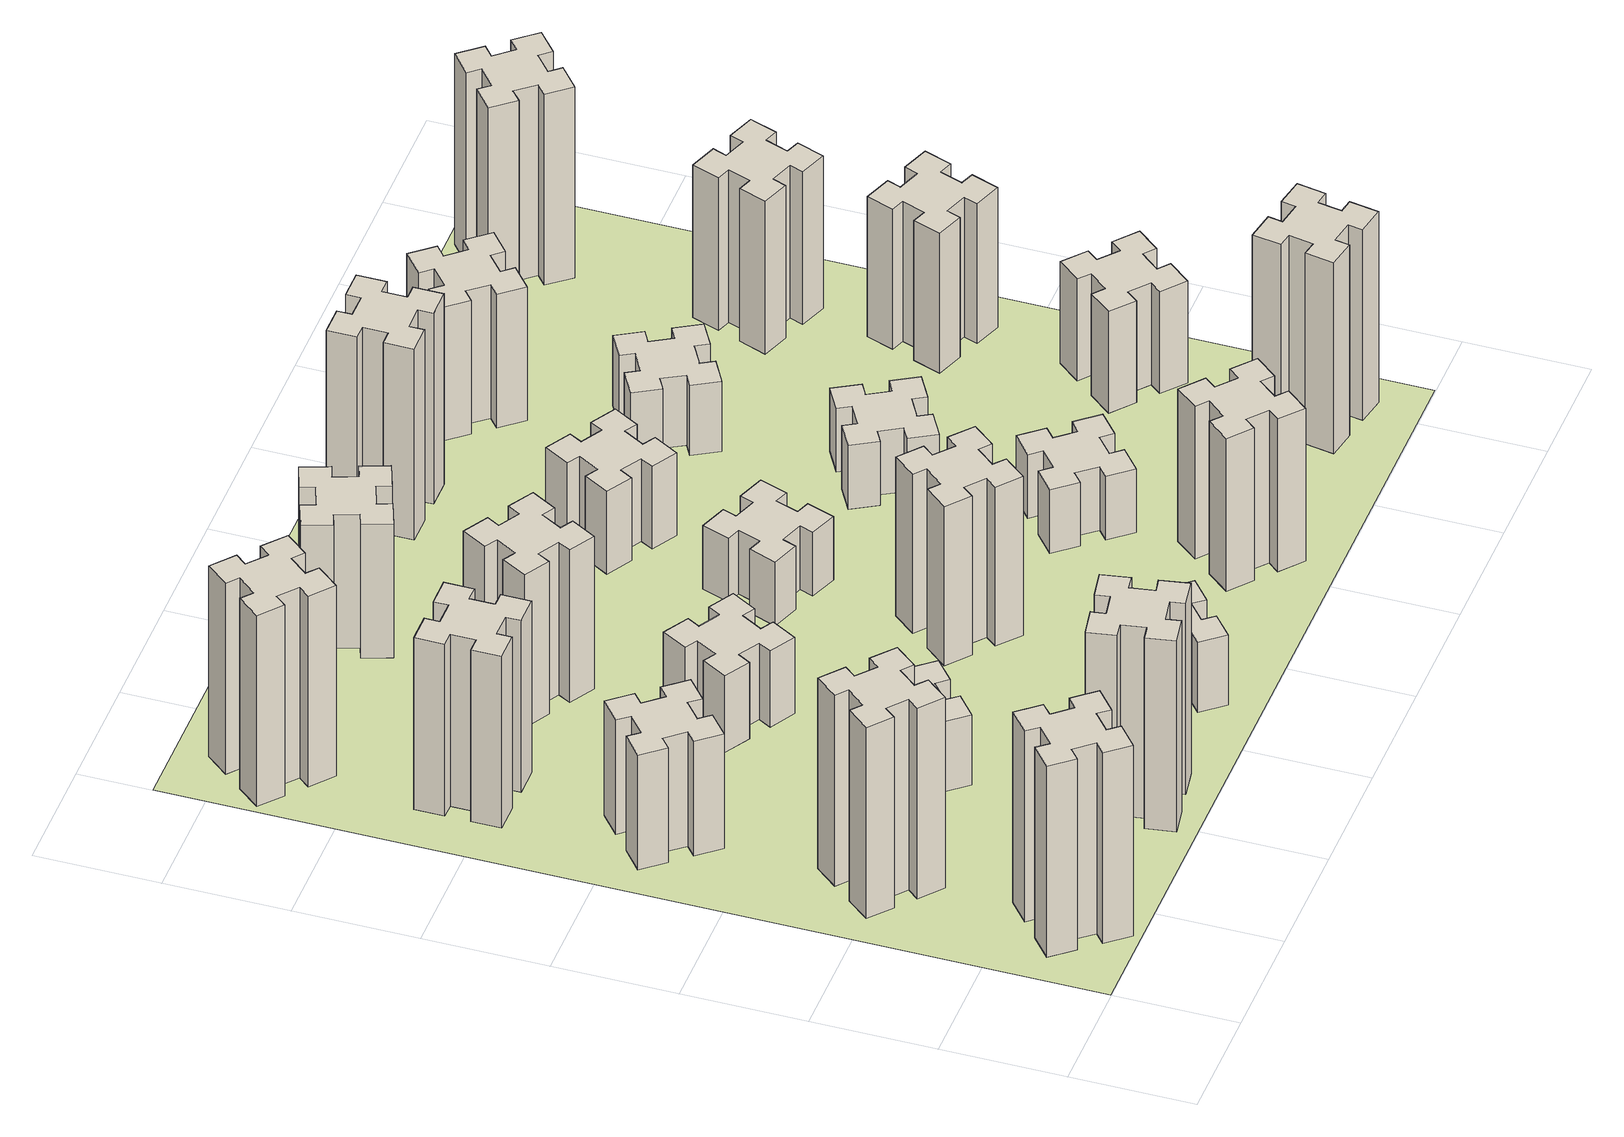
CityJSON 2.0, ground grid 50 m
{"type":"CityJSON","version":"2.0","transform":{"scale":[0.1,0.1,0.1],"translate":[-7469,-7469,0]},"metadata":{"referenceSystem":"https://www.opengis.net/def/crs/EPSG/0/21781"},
"CityObjects":{
"building1":{"type":"Building","attributes":{"class":"1000","function":"1000","usage":"1000","yearOfConstruction":2016,"roofType":"1000","measuredHeight":90,"storeysAboveGround":30,"storeysBelowGround":0},"geometry":[{"type":"Solid","lod":"1","boundaries":[[[[0,1,2,3,4,5,6,7,8,9,10,11,12,13,14,15,16,17,18,19]],[[17,16,20,21]],[[16,15,22,20]],[[15,14,23,22]],[[14,13,24,23]],[[13,12,25,24]],[[12,11,26,25]],[[11,10,27,26]],[[10,9,28,27]],[[9,8,29,28]],[[8,7,30,29]],[[7,6,31,30]],[[6,5,32,31]],[[5,4,33,32]],[[4,3,34,33]],[[3,2,35,34]],[[2,1,36,35]],[[1,0,37,36]],[[0,19,38,37]],[[19,18,39,38]],[[18,17,21,39]],[[24,25,26,27,28,29,30,31,32,33,34,35,36,37,38,39,21,20,22,23]]]]}]},
"building2":{"type":"Building","attributes":{"class":"1000","function":"1000","usage":"1000","yearOfConstruction":2016,"roofType":"1000","measuredHeight":90,"storeysAboveGround":30,"storeysBelowGround":0},"geometry":[{"type":"Solid","lod":"1","boundaries":[[[[40,41,42,43,44,45,46,47,48,49,50,51,52,53,54,55,56,57,58,59]],[[57,56,60,61]],[[56,55,62,60]],[[55,54,63,62]],[[54,53,64,63]],[[53,52,65,64]],[[52,51,66,65]],[[51,50,67,66]],[[50,49,68,67]],[[49,48,69,68]],[[48,47,70,69]],[[47,46,71,70]],[[46,45,72,71]],[[45,44,73,72]],[[44,43,74,73]],[[43,42,75,74]],[[42,41,76,75]],[[41,40,77,76]],[[40,59,78,77]],[[59,58,79,78]],[[58,57,61,79]],[[64,65,66,67,68,69,70,71,72,73,74,75,76,77,78,79,61,60,62,63]]]]}]},
"building3":{"type":"Building","attributes":{"class":"1000","function":"1000","usage":"1000","yearOfConstruction":2016,"roofType":"1000","measuredHeight":54,"storeysAboveGround":30,"storeysBelowGround":0},"geometry":[{"type":"Solid","lod":"1","boundaries":[[[[80,81,82,83,84,85,86,87,88,89,90,91,92,93,94,95,96,97,98,99]],[[97,96,100,101]],[[96,95,102,100]],[[95,94,103,102]],[[94,93,104,103]],[[93,92,105,104]],[[92,91,106,105]],[[91,90,107,106]],[[90,89,108,107]],[[89,88,109,108]],[[88,87,110,109]],[[87,86,111,110]],[[86,85,112,111]],[[85,84,113,112]],[[84,83,114,113]],[[83,82,115,114]],[[82,81,116,115]],[[81,80,117,116]],[[80,99,118,117]],[[99,98,119,118]],[[98,97,101,119]],[[104,105,106,107,108,109,110,111,112,113,114,115,116,117,118,119,101,100,102,103]]]]}]},
"building4":{"type":"Building","attributes":{"class":"1000","function":"1000","usage":"1000","yearOfConstruction":2016,"roofType":"1000","measuredHeight":81,"storeysAboveGround":30,"storeysBelowGround":0},"geometry":[{"type":"Solid","lod":"1","boundaries":[[[[120,121,122,123,124,125,126,127,128,129,130,131,132,133,134,135,136,137,138,139]],[[137,136,140,141]],[[136,135,142,140]],[[135,134,143,142]],[[134,133,144,143]],[[133,132,145,144]],[[132,131,146,145]],[[131,130,147,146]],[[130,129,148,147]],[[129,128,149,148]],[[128,127,150,149]],[[127,126,151,150]],[[126,125,152,151]],[[125,124,153,152]],[[124,123,154,153]],[[123,122,155,154]],[[122,121,156,155]],[[121,120,157,156]],[[120,139,158,157]],[[139,138,159,158]],[[138,137,141,159]],[[144,145,146,147,148,149,150,151,152,153,154,155,156,157,158,159,141,140,142,143]]]]}]},
"building5":{"type":"Building","attributes":{"class":"1000","function":"1000","usage":"1000","yearOfConstruction":2016,"roofType":"1000","measuredHeight":90,"storeysAboveGround":30,"storeysBelowGround":0},"geometry":[{"type":"Solid","lod":"1","boundaries":[[[[160,161,162,163,164,165,166,167,168,169,170,171,172,173,174,175,176,177,178,179]],[[177,176,180,181]],[[176,175,182,180]],[[175,174,183,182]],[[174,173,184,183]],[[173,172,185,184]],[[172,171,186,185]],[[171,170,187,186]],[[170,169,188,187]],[[169,168,189,188]],[[168,167,190,189]],[[167,166,191,190]],[[166,165,192,191]],[[165,164,193,192]],[[164,163,194,193]],[[163,162,195,194]],[[162,161,196,195]],[[161,160,197,196]],[[160,179,198,197]],[[179,178,199,198]],[[178,177,181,199]],[[184,185,186,187,188,189,190,191,192,193,194,195,196,197,198,199,181,180,182,183]]]]}]},
"building6":{"type":"Building","attributes":{"class":"1000","function":"1000","usage":"1000","yearOfConstruction":2016,"roofType":"1000","measuredHeight":90,"storeysAboveGround":30,"storeysBelowGround":0},"geometry":[{"type":"Solid","lod":"1","boundaries":[[[[200,201,202,203,204,205,206,207,208,209,210,211,212,213,214,215,216,217,218,219]],[[217,216,220,221]],[[216,215,222,220]],[[215,214,223,222]],[[214,213,224,223]],[[213,212,225,224]],[[212,211,226,225]],[[211,210,227,226]],[[210,209,228,227]],[[209,208,229,228]],[[208,207,230,229]],[[207,206,231,230]],[[206,205,232,231]],[[205,204,233,232]],[[204,203,234,233]],[[203,202,235,234]],[[202,201,236,235]],[[201,200,237,236]],[[200,219,238,237]],[[219,218,239,238]],[[218,217,221,239]],[[224,225,226,227,228,229,230,231,232,233,234,235,236,237,238,239,221,220,222,223]]]]}]},
"building7":{"type":"Building","attributes":{"class":"1000","function":"1000","usage":"1000","yearOfConstruction":2016,"roofType":"1000","measuredHeight":33,"storeysAboveGround":30,"storeysBelowGround":0},"geometry":[{"type":"Solid","lod":"1","boundaries":[[[[240,241,242,243,244,245,246,247,248,249,250,251,252,253,254,255,256,257,258,259]],[[257,256,260,261]],[[256,255,262,260]],[[255,254,263,262]],[[254,253,264,263]],[[253,252,265,264]],[[252,251,266,265]],[[251,250,267,266]],[[250,249,268,267]],[[249,248,269,268]],[[248,247,270,269]],[[247,246,271,270]],[[246,245,272,271]],[[245,244,273,272]],[[244,243,274,273]],[[243,242,275,274]],[[242,241,276,275]],[[241,240,277,276]],[[240,259,278,277]],[[259,258,279,278]],[[258,257,261,279]],[[264,265,266,267,268,269,270,271,272,273,274,275,276,277,278,279,261,260,262,263]]]]}]},
"building8":{"type":"Building","attributes":{"class":"1000","function":"1000","usage":"1000","yearOfConstruction":2016,"roofType":"1000","measuredHeight":36,"storeysAboveGround":30,"storeysBelowGround":0},"geometry":[{"type":"Solid","lod":"1","boundaries":[[[[280,281,282,283,284,285,286,287,288,289,290,291,292,293,294,295,296,297,298,299]],[[297,296,300,301]],[[296,295,302,300]],[[295,294,303,302]],[[294,293,304,303]],[[293,292,305,304]],[[292,291,306,305]],[[291,290,307,306]],[[290,289,308,307]],[[289,288,309,308]],[[288,287,310,309]],[[287,286,311,310]],[[286,285,312,311]],[[285,284,313,312]],[[284,283,314,313]],[[283,282,315,314]],[[282,281,316,315]],[[281,280,317,316]],[[280,299,318,317]],[[299,298,319,318]],[[298,297,301,319]],[[304,305,306,307,308,309,310,311,312,313,314,315,316,317,318,319,301,300,302,303]]]]}]},
"building9":{"type":"Building","attributes":{"class":"1000","function":"1000","usage":"1000","yearOfConstruction":2016,"roofType":"1000","measuredHeight":72,"storeysAboveGround":30,"storeysBelowGround":0},"geometry":[{"type":"Solid","lod":"1","boundaries":[[[[320,321,322,323,324,325,326,327,328,329,330,331,332,333,334,335,336,337,338,339]],[[337,336,340,341]],[[336,335,342,340]],[[335,334,343,342]],[[334,333,344,343]],[[333,332,345,344]],[[332,331,346,345]],[[331,330,347,346]],[[330,329,348,347]],[[329,328,349,348]],[[328,327,350,349]],[[327,326,351,350]],[[326,325,352,351]],[[325,324,353,352]],[[324,323,354,353]],[[323,322,355,354]],[[322,321,356,355]],[[321,320,357,356]],[[320,339,358,357]],[[339,338,359,358]],[[338,337,341,359]],[[344,345,346,347,348,349,350,351,352,353,354,355,356,357,358,359,341,340,342,343]]]]}]},
"building10":{"type":"Building","attributes":{"class":"1000","function":"1000","usage":"1000","yearOfConstruction":2016,"roofType":"1000","measuredHeight":33,"storeysAboveGround":30,"storeysBelowGround":0},"geometry":[{"type":"Solid","lod":"1","boundaries":[[[[360,361,362,363,364,365,366,367,368,369,370,371,372,373,374,375,376,377,378,379]],[[377,376,380,381]],[[376,375,382,380]],[[375,374,383,382]],[[374,373,384,383]],[[373,372,385,384]],[[372,371,386,385]],[[371,370,387,386]],[[370,369,388,387]],[[369,368,389,388]],[[368,367,390,389]],[[367,366,391,390]],[[366,365,392,391]],[[365,364,393,392]],[[364,363,394,393]],[[363,362,395,394]],[[362,361,396,395]],[[361,360,397,396]],[[360,379,398,397]],[[379,378,399,398]],[[378,377,381,399]],[[384,385,386,387,388,389,390,391,392,393,394,395,396,397,398,399,381,380,382,383]]]]}]},
"building11":{"type":"Building","attributes":{"class":"1000","function":"1000","usage":"1000","yearOfConstruction":2016,"roofType":"1000","measuredHeight":63,"storeysAboveGround":30,"storeysBelowGround":0},"geometry":[{"type":"Solid","lod":"1","boundaries":[[[[400,401,402,403,404,405,406,407,408,409,410,411,412,413,414,415,416,417,418,419]],[[417,416,420,421]],[[416,415,422,420]],[[415,414,423,422]],[[414,413,424,423]],[[413,412,425,424]],[[412,411,426,425]],[[411,410,427,426]],[[410,409,428,427]],[[409,408,429,428]],[[408,407,430,429]],[[407,406,431,430]],[[406,405,432,431]],[[405,404,433,432]],[[404,403,434,433]],[[403,402,435,434]],[[402,401,436,435]],[[401,400,437,436]],[[400,419,438,437]],[[419,418,439,438]],[[418,417,421,439]],[[424,425,426,427,428,429,430,431,432,433,434,435,436,437,438,439,421,420,422,423]]]]}]},
"building12":{"type":"Building","attributes":{"class":"1000","function":"1000","usage":"1000","yearOfConstruction":2016,"roofType":"1000","measuredHeight":75,"storeysAboveGround":30,"storeysBelowGround":0},"geometry":[{"type":"Solid","lod":"1","boundaries":[[[[440,441,442,443,444,445,446,447,448,449,450,451,452,453,454,455,456,457,458,459]],[[457,456,460,461]],[[456,455,462,460]],[[455,454,463,462]],[[454,453,464,463]],[[453,452,465,464]],[[452,451,466,465]],[[451,450,467,466]],[[450,449,468,467]],[[449,448,469,468]],[[448,447,470,469]],[[447,446,471,470]],[[446,445,472,471]],[[445,444,473,472]],[[444,443,474,473]],[[443,442,475,474]],[[442,441,476,475]],[[441,440,477,476]],[[440,459,478,477]],[[459,458,479,478]],[[458,457,461,479]],[[464,465,466,467,468,469,470,471,472,473,474,475,476,477,478,479,461,460,462,463]]]]}]},
"building13":{"type":"Building","attributes":{"class":"1000","function":"1000","usage":"1000","yearOfConstruction":2016,"roofType":"1000","measuredHeight":30,"storeysAboveGround":30,"storeysBelowGround":0},"geometry":[{"type":"Solid","lod":"1","boundaries":[[[[480,481,482,483,484,485,486,487,488,489,490,491,492,493,494,495,496,497,498,499]],[[497,496,500,501]],[[496,495,502,500]],[[495,494,503,502]],[[494,493,504,503]],[[493,492,505,504]],[[492,491,506,505]],[[491,490,507,506]],[[490,489,508,507]],[[489,488,509,508]],[[488,487,510,509]],[[487,486,511,510]],[[486,485,512,511]],[[485,484,513,512]],[[484,483,514,513]],[[483,482,515,514]],[[482,481,516,515]],[[481,480,517,516]],[[480,499,518,517]],[[499,498,519,518]],[[498,497,501,519]],[[504,505,506,507,508,509,510,511,512,513,514,515,516,517,518,519,501,500,502,503]]]]}]},
"building14":{"type":"Building","attributes":{"class":"1000","function":"1000","usage":"1000","yearOfConstruction":2016,"roofType":"1000","measuredHeight":72,"storeysAboveGround":30,"storeysBelowGround":0},"geometry":[{"type":"Solid","lod":"1","boundaries":[[[[520,521,522,523,524,525,526,527,528,529,530,531,532,533,534,535,536,537,538,539]],[[537,536,540,541]],[[536,535,542,540]],[[535,534,543,542]],[[534,533,544,543]],[[533,532,545,544]],[[532,531,546,545]],[[531,530,547,546]],[[530,529,548,547]],[[529,528,549,548]],[[528,527,550,549]],[[527,526,551,550]],[[526,525,552,551]],[[525,524,553,552]],[[524,523,554,553]],[[523,522,555,554]],[[522,521,556,555]],[[521,520,557,556]],[[520,539,558,557]],[[539,538,559,558]],[[538,537,541,559]],[[544,545,546,547,548,549,550,551,552,553,554,555,556,557,558,559,541,540,542,543]]]]}]},
"building15":{"type":"Building","attributes":{"class":"1000","function":"1000","usage":"1000","yearOfConstruction":2016,"roofType":"1000","measuredHeight":39,"storeysAboveGround":30,"storeysBelowGround":0},"geometry":[{"type":"Solid","lod":"1","boundaries":[[[[560,561,562,563,564,565,566,567,568,569,570,571,572,573,574,575,576,577,578,579]],[[577,576,580,581]],[[576,575,582,580]],[[575,574,583,582]],[[574,573,584,583]],[[573,572,585,584]],[[572,571,586,585]],[[571,570,587,586]],[[570,569,588,587]],[[569,568,589,588]],[[568,567,590,589]],[[567,566,591,590]],[[566,565,592,591]],[[565,564,593,592]],[[564,563,594,593]],[[563,562,595,594]],[[562,561,596,595]],[[561,560,597,596]],[[560,579,598,597]],[[579,578,599,598]],[[578,577,581,599]],[[584,585,586,587,588,589,590,591,592,593,594,595,596,597,598,599,581,580,582,583]]]]}]},
"building16":{"type":"Building","attributes":{"class":"1000","function":"1000","usage":"1000","yearOfConstruction":2016,"roofType":"1000","measuredHeight":90,"storeysAboveGround":30,"storeysBelowGround":0},"geometry":[{"type":"Solid","lod":"1","boundaries":[[[[600,601,602,603,604,605,606,607,608,609,610,611,612,613,614,615,616,617,618,619]],[[617,616,620,621]],[[616,615,622,620]],[[615,614,623,622]],[[614,613,624,623]],[[613,612,625,624]],[[612,611,626,625]],[[611,610,627,626]],[[610,609,628,627]],[[609,608,629,628]],[[608,607,630,629]],[[607,606,631,630]],[[606,605,632,631]],[[605,604,633,632]],[[604,603,634,633]],[[603,602,635,634]],[[602,601,636,635]],[[601,600,637,636]],[[600,619,638,637]],[[619,618,639,638]],[[618,617,621,639]],[[624,625,626,627,628,629,630,631,632,633,634,635,636,637,638,639,621,620,622,623]]]]}]},
"building17":{"type":"Building","attributes":{"class":"1000","function":"1000","usage":"1000","yearOfConstruction":2016,"roofType":"1000","measuredHeight":30,"storeysAboveGround":30,"storeysBelowGround":0},"geometry":[{"type":"Solid","lod":"1","boundaries":[[[[640,641,642,643,644,645,646,647,648,649,650,651,652,653,654,655,656,657,658,659]],[[657,656,660,661]],[[656,655,662,660]],[[655,654,663,662]],[[654,653,664,663]],[[653,652,665,664]],[[652,651,666,665]],[[651,650,667,666]],[[650,649,668,667]],[[649,648,669,668]],[[648,647,670,669]],[[647,646,671,670]],[[646,645,672,671]],[[645,644,673,672]],[[644,643,674,673]],[[643,642,675,674]],[[642,641,676,675]],[[641,640,677,676]],[[640,659,678,677]],[[659,658,679,678]],[[658,657,661,679]],[[664,665,666,667,668,669,670,671,672,673,674,675,676,677,678,679,661,660,662,663]]]]}]},
"building18":{"type":"Building","attributes":{"class":"1000","function":"1000","usage":"1000","yearOfConstruction":2016,"roofType":"1000","measuredHeight":30,"storeysAboveGround":30,"storeysBelowGround":0},"geometry":[{"type":"Solid","lod":"1","boundaries":[[[[680,681,682,683,684,685,686,687,688,689,690,691,692,693,694,695,696,697,698,699]],[[697,696,700,701]],[[696,695,702,700]],[[695,694,703,702]],[[694,693,704,703]],[[693,692,705,704]],[[692,691,706,705]],[[691,690,707,706]],[[690,689,708,707]],[[689,688,709,708]],[[688,687,710,709]],[[687,686,711,710]],[[686,685,712,711]],[[685,684,713,712]],[[684,683,714,713]],[[683,682,715,714]],[[682,681,716,715]],[[681,680,717,716]],[[680,699,718,717]],[[699,698,719,718]],[[698,697,701,719]],[[704,705,706,707,708,709,710,711,712,713,714,715,716,717,718,719,701,700,702,703]]]]}]},
"building19":{"type":"Building","attributes":{"class":"1000","function":"1000","usage":"1000","yearOfConstruction":2016,"roofType":"1000","measuredHeight":33,"storeysAboveGround":30,"storeysBelowGround":0},"geometry":[{"type":"Solid","lod":"1","boundaries":[[[[720,721,722,723,724,725,726,727,728,729,730,731,732,733,734,735,736,737,738,739]],[[737,736,740,741]],[[736,735,742,740]],[[735,734,743,742]],[[734,733,744,743]],[[733,732,745,744]],[[732,731,746,745]],[[731,730,747,746]],[[730,729,748,747]],[[729,728,749,748]],[[728,727,750,749]],[[727,726,751,750]],[[726,725,752,751]],[[725,724,753,752]],[[724,723,754,753]],[[723,722,755,754]],[[722,721,756,755]],[[721,720,757,756]],[[720,739,758,757]],[[739,738,759,758]],[[738,737,741,759]],[[744,745,746,747,748,749,750,751,752,753,754,755,756,757,758,759,741,740,742,743]]]]}]},
"building20":{"type":"Building","attributes":{"class":"1000","function":"1000","usage":"1000","yearOfConstruction":2016,"roofType":"1000","measuredHeight":63,"storeysAboveGround":30,"storeysBelowGround":0},"geometry":[{"type":"Solid","lod":"1","boundaries":[[[[760,761,762,763,764,765,766,767,768,769,770,771,772,773,774,775,776,777,778,779]],[[777,776,780,781]],[[776,775,782,780]],[[775,774,783,782]],[[774,773,784,783]],[[773,772,785,784]],[[772,771,786,785]],[[771,770,787,786]],[[770,769,788,787]],[[769,768,789,788]],[[768,767,790,789]],[[767,766,791,790]],[[766,765,792,791]],[[765,764,793,792]],[[764,763,794,793]],[[763,762,795,794]],[[762,761,796,795]],[[761,760,797,796]],[[760,779,798,797]],[[779,778,799,798]],[[778,777,781,799]],[[784,785,786,787,788,789,790,791,792,793,794,795,796,797,798,799,781,780,782,783]]]]}]},
"building21":{"type":"Building","attributes":{"class":"1000","function":"1000","usage":"1000","yearOfConstruction":2016,"roofType":"1000","measuredHeight":90,"storeysAboveGround":30,"storeysBelowGround":0},"geometry":[{"type":"Solid","lod":"1","boundaries":[[[[800,801,802,803,804,805,806,807,808,809,810,811,812,813,814,815,816,817,818,819]],[[817,816,820,821]],[[816,815,822,820]],[[815,814,823,822]],[[814,813,824,823]],[[813,812,825,824]],[[812,811,826,825]],[[811,810,827,826]],[[810,809,828,827]],[[809,808,829,828]],[[808,807,830,829]],[[807,806,831,830]],[[806,805,832,831]],[[805,804,833,832]],[[804,803,834,833]],[[803,802,835,834]],[[802,801,836,835]],[[801,800,837,836]],[[800,819,838,837]],[[819,818,839,838]],[[818,817,821,839]],[[824,825,826,827,828,829,830,831,832,833,834,835,836,837,838,839,821,820,822,823]]]]}]},
"building22":{"type":"Building","attributes":{"class":"1000","function":"1000","usage":"1000","yearOfConstruction":2016,"roofType":"1000","measuredHeight":48,"storeysAboveGround":30,"storeysBelowGround":0},"geometry":[{"type":"Solid","lod":"1","boundaries":[[[[840,841,842,843,844,845,846,847,848,849,850,851,852,853,854,855,856,857,858,859]],[[857,856,860,861]],[[856,855,862,860]],[[855,854,863,862]],[[854,853,864,863]],[[853,852,865,864]],[[852,851,866,865]],[[851,850,867,866]],[[850,849,868,867]],[[849,848,869,868]],[[848,847,870,869]],[[847,846,871,870]],[[846,845,872,871]],[[845,844,873,872]],[[844,843,874,873]],[[843,842,875,874]],[[842,841,876,875]],[[841,840,877,876]],[[840,859,878,877]],[[859,858,879,878]],[[858,857,861,879]],[[864,865,866,867,868,869,870,871,872,873,874,875,876,877,878,879,861,860,862,863]]]]}]},
"building23":{"type":"Building","attributes":{"class":"1000","function":"1000","usage":"1000","yearOfConstruction":2016,"roofType":"1000","measuredHeight":66,"storeysAboveGround":30,"storeysBelowGround":0},"geometry":[{"type":"Solid","lod":"1","boundaries":[[[[880,881,882,883,884,885,886,887,888,889,890,891,892,893,894,895,896,897,898,899]],[[897,896,900,901]],[[896,895,902,900]],[[895,894,903,902]],[[894,893,904,903]],[[893,892,905,904]],[[892,891,906,905]],[[891,890,907,906]],[[890,889,908,907]],[[889,888,909,908]],[[888,887,910,909]],[[887,886,911,910]],[[886,885,912,911]],[[885,884,913,912]],[[884,883,914,913]],[[883,882,915,914]],[[882,881,916,915]],[[881,880,917,916]],[[880,899,918,917]],[[899,898,919,918]],[[898,897,901,919]],[[904,905,906,907,908,909,910,911,912,913,914,915,916,917,918,919,901,900,902,903]]]]}]},
"building24":{"type":"Building","attributes":{"class":"1000","function":"1000","usage":"1000","yearOfConstruction":2016,"roofType":"1000","measuredHeight":72,"storeysAboveGround":30,"storeysBelowGround":0},"geometry":[{"type":"Solid","lod":"1","boundaries":[[[[920,921,922,923,924,925,926,927,928,929,930,931,932,933,934,935,936,937,938,939]],[[937,936,940,941]],[[936,935,942,940]],[[935,934,943,942]],[[934,933,944,943]],[[933,932,945,944]],[[932,931,946,945]],[[931,930,947,946]],[[930,929,948,947]],[[929,928,949,948]],[[928,927,950,949]],[[927,926,951,950]],[[926,925,952,951]],[[925,924,953,952]],[[924,923,954,953]],[[923,922,955,954]],[[922,921,956,955]],[[921,920,957,956]],[[920,939,958,957]],[[939,938,959,958]],[[938,937,941,959]],[[944,945,946,947,948,949,950,951,952,953,954,955,956,957,958,959,941,940,942,943]]]]}]},
"building25":{"type":"Building","attributes":{"class":"1000","function":"1000","usage":"1000","yearOfConstruction":2016,"roofType":"1000","measuredHeight":90,"storeysAboveGround":30,"storeysBelowGround":0},"geometry":[{"type":"Solid","lod":"1","boundaries":[[[[960,961,962,963,964,965,966,967,968,969,970,971,972,973,974,975,976,977,978,979]],[[977,976,980,981]],[[976,975,982,980]],[[975,974,983,982]],[[974,973,984,983]],[[973,972,985,984]],[[972,971,986,985]],[[971,970,987,986]],[[970,969,988,987]],[[969,968,989,988]],[[968,967,990,989]],[[967,966,991,990]],[[966,965,992,991]],[[965,964,993,992]],[[964,963,994,993]],[[963,962,995,994]],[[962,961,996,995]],[[961,960,997,996]],[[960,979,998,997]],[[979,978,999,998]],[[978,977,981,999]],[[984,985,986,987,988,989,990,991,992,993,994,995,996,997,998,999,981,980,982,983]]]]}]},
"landuse1":{"type":"LandUse","attributes":{"name":"plot1","function":"1010"},"geometry":[{"type":"MultiSurface","lod":"1","boundaries":[[[1000,1001,1002,1003]]]}]}
},
"vertices":[
[492,308,0],[427,384,0],[473,423,0],[396,515,0],[304,438,0],[343,392,0],[266,327,0],[228,373,0],[136,296,0],[213,204,0],[259,243,0],[323,166,0],[277,128,0],[354,36,0],[446,113,0],[408,159,0],[484,223,0],[523,177,0],[615,254,0],[538,346,0],[484,223,900],[523,177,900],[408,159,900],[446,113,900],[354,36,900],[277,128,900],[323,166,900],[259,243,900],[213,204,900],[136,296,900],[228,373,900],[266,327,900],[343,392,900],[304,438,900],[396,515,900],[473,423,900],[427,384,900],[492,308,900],[538,346,900],[615,254,900],
[484,1067,0],[408,1132,0],[446,1178,0],[354,1255,0],[277,1163,0],[323,1124,0],[259,1048,0],[213,1086,0],[136,994,0],[228,917,0],[266,963,0],[343,899,0],[304,853,0],[396,776,0],[473,868,0],[427,906,0],[492,983,0],[538,944,0],[615,1036,0],[523,1113,0],[492,983,900],[538,944,900],[427,906,900],[473,868,900],[396,776,900],[304,853,900],[343,899,900],[266,963,900],[228,917,900],[136,994,900],[213,1086,900],[259,1048,900],[323,1124,900],[277,1163,900],[354,1255,900],[446,1178,900],[408,1132,900],[484,1067,900],[523,1113,900],[615,1036,900],
[492,1888,0],[427,1964,0],[473,2003,0],[396,2095,0],[304,2018,0],[343,1972,0],[266,1907,0],[228,1953,0],[136,1876,0],[213,1784,0],[259,1823,0],[323,1746,0],[277,1708,0],[354,1616,0],[446,1693,0],[408,1739,0],[484,1803,0],[523,1757,0],[615,1834,0],[538,1926,0],[484,1803,540],[523,1757,540],[408,1739,540],[446,1693,540],[354,1616,540],[277,1708,540],[323,1746,540],[259,1823,540],[213,1784,540],[136,1876,540],[228,1953,540],[266,1907,540],[343,1972,540],[304,2018,540],[396,2095,540],[473,2003,540],[427,1964,540],[492,1888,540],[538,1926,540],[615,1834,540],
[485,2545,0],[485,2645,0],[545,2645,0],[545,2765,0],[425,2765,0],[425,2705,0],[325,2705,0],[325,2765,0],[205,2765,0],[205,2645,0],[265,2645,0],[265,2545,0],[205,2545,0],[205,2425,0],[325,2425,0],[325,2485,0],[425,2485,0],[425,2425,0],[545,2425,0],[545,2545,0],[425,2485,810],[425,2425,810],[325,2485,810],[325,2425,810],[205,2425,810],[205,2545,810],[265,2545,810],[265,2645,810],[205,2645,810],[205,2765,810],[325,2765,810],[325,2705,810],[425,2705,810],[425,2765,810],[545,2765,810],[545,2645,810],[485,2645,810],[485,2545,810],[545,2545,810],[545,2425,810],
[1085,158,0],[1184,176,0],[1194,117,0],[1312,137,0],[1291,256,0],[1232,245,0],[1215,344,0],[1274,354,0],[1253,472,0],[1135,451,0],[1145,392,0],[1047,375,0],[1037,434,0],[918,413,0],[939,295,0],[998,305,0],[1016,207,0],[957,197,0],[977,78,0],[1096,99,0],[1016,207,900],[957,197,900],[998,305,900],[939,295,900],[918,413,900],[1037,434,900],[1047,375,900],[1145,392,900],[1135,451,900],[1253,472,900],[1274,354,900],[1215,344,900],[1232,245,900],[1291,256,900],[1312,137,900],[1194,117,900],[1184,176,900],[1085,158,900],[1096,99,900],[977,78,900],
[384,3387,0],[308,3452,0],[346,3498,0],[254,3575,0],[177,3483,0],[223,3444,0],[159,3368,0],[113,3406,0],[36,3314,0],[128,3237,0],[166,3283,0],[243,3219,0],[204,3173,0],[296,3096,0],[373,3188,0],[327,3226,0],[392,3303,0],[438,3264,0],[515,3356,0],[423,3433,0],[392,3303,900],[438,3264,900],[327,3226,900],[373,3188,900],[296,3096,900],[204,3173,900],[243,3219,900],[166,3283,900],[128,3237,900],[36,3314,900],[113,3406,900],[159,3368,900],[223,3444,900],[177,3483,900],[254,3575,900],[346,3498,900],[308,3452,900],[384,3387,900],[423,3433,900],[515,3356,900],
[983,1232,0],[906,1167,0],[868,1213,0],[776,1136,0],[853,1044,0],[899,1083,0],[963,1006,0],[917,968,0],[994,876,0],[1086,953,0],[1048,999,0],[1124,1063,0],[1163,1017,0],[1255,1094,0],[1178,1186,0],[1132,1148,0],[1067,1224,0],[1113,1263,0],[1036,1355,0],[944,1278,0],[1067,1224,330],[1113,1263,330],[1132,1148,330],[1178,1186,330],[1255,1094,330],[1163,1017,330],[1124,1063,330],[1048,999,330],[1086,953,330],[994,876,330],[917,968,330],[963,1006,330],[899,1083,330],[853,1044,330],[776,1136,330],[868,1213,330],[906,1167,330],[983,1232,330],[944,1278,330],[1036,1355,330],
[1214,1926,0],[1127,1976,0],[1157,2028,0],[1053,2088,0],[993,1984,0],[1045,1954,0],[995,1867,0],[943,1897,0],[883,1793,0],[987,1733,0],[1017,1785,0],[1104,1735,0],[1074,1683,0],[1178,1623,0],[1238,1727,0],[1186,1757,0],[1236,1844,0],[1288,1814,0],[1348,1918,0],[1244,1978,0],[1236,1844,360],[1288,1814,360],[1186,1757,360],[1238,1727,360],[1178,1623,360],[1074,1683,360],[1104,1735,360],[1017,1785,360],[987,1733,360],[883,1793,360],[943,1897,360],[995,1867,360],[1045,1954,360],[993,1984,360],[1053,2088,360],[1157,2028,360],[1127,1976,360],[1214,1926,360],[1244,1978,360],[1348,1918,360],
[1114,2666,0],[1027,2716,0],[1057,2768,0],[953,2828,0],[893,2724,0],[945,2694,0],[895,2607,0],[843,2637,0],[783,2533,0],[887,2473,0],[917,2525,0],[1004,2475,0],[974,2423,0],[1078,2363,0],[1138,2467,0],[1086,2497,0],[1136,2584,0],[1188,2554,0],[1248,2658,0],[1144,2718,0],[1136,2584,720],[1188,2554,720],[1086,2497,720],[1138,2467,720],[1078,2363,720],[974,2423,720],[1004,2475,720],[917,2525,720],[887,2473,720],[783,2533,720],[843,2637,720],[895,2607,720],[945,2694,720],[893,2724,720],[953,2828,720],[1057,2768,720],[1027,2716,720],[1114,2666,720],[1144,2718,720],[1248,2658,720],
[1639,343,0],[1703,266,0],[1657,228,0],[1734,136,0],[1826,213,0],[1788,259,0],[1864,323,0],[1903,277,0],[1995,354,0],[1918,446,0],[1872,408,0],[1807,484,0],[1853,523,0],[1776,615,0],[1684,538,0],[1723,492,0],[1646,427,0],[1608,473,0],[1516,396,0],[1593,304,0],[1646,427,330],[1608,473,330],[1723,492,330],[1684,538,330],[1776,615,330],[1853,523,330],[1807,484,330],[1872,408,330],[1918,446,330],[1995,354,330],[1903,277,330],[1864,323,330],[1788,259,330],[1826,213,330],[1734,136,330],[1657,228,330],[1703,266,330],[1639,343,330],[1593,304,330],[1516,396,330],
[1125,3456,0],[1031,3422,0],[1010,3478,0],[897,3437,0],[939,3324,0],[995,3345,0],[1029,3251,0],[973,3230,0],[1014,3117,0],[1127,3159,0],[1106,3215,0],[1200,3249,0],[1220,3193,0],[1333,3234,0],[1292,3347,0],[1236,3326,0],[1202,3420,0],[1258,3440,0],[1217,3553,0],[1104,3512,0],[1202,3420,630],[1258,3440,630],[1236,3326,630],[1292,3347,630],[1333,3234,630],[1220,3193,630],[1200,3249,630],[1106,3215,630],[1127,3159,630],[1014,3117,630],[973,3230,630],[1029,3251,630],[995,3345,630],[939,3324,630],[897,3437,630],[1010,3478,630],[1031,3422,630],[1125,3456,630],[1104,3512,630],[1217,3553,630],
[1803,1324,0],[1739,1248,0],[1693,1286,0],[1616,1194,0],[1708,1117,0],[1746,1163,0],[1823,1099,0],[1784,1053,0],[1876,976,0],[1953,1068,0],[1907,1106,0],[1972,1183,0],[2018,1144,0],[2095,1236,0],[2003,1313,0],[1964,1267,0],[1888,1332,0],[1926,1378,0],[1834,1455,0],[1757,1363,0],[1888,1332,750],[1926,1378,750],[1964,1267,750],[2003,1313,750],[2095,1236,750],[2018,1144,750],[1972,1183,750],[1907,1106,750],[1953,1068,750],[1876,976,750],[1784,1053,750],[1823,1099,750],[1746,1163,750],[1708,1117,750],[1616,1194,750],[1693,1286,750],[1739,1248,750],[1803,1324,750],[1757,1363,750],[1834,1455,750],
[1940,2042,0],[1846,2076,0],[1867,2132,0],[1754,2173,0],[1713,2060,0],[1769,2040,0],[1735,1946,0],[1679,1967,0],[1637,1854,0],[1750,1813,0],[1771,1869,0],[1865,1835,0],[1844,1779,0],[1957,1737,0],[1998,1850,0],[1942,1871,0],[1976,1965,0],[2032,1944,0],[2073,2057,0],[1960,2098,0],[1976,1965,300],[2032,1944,300],[1942,1871,300],[1998,1850,300],[1957,1737,300],[1844,1779,300],[1865,1835,300],[1771,1869,300],[1750,1813,300],[1637,1854,300],[1679,1967,300],[1735,1946,300],[1769,2040,300],[1713,2060,300],[1754,2173,300],[1867,2132,300],[1846,2076,300],[1940,2042,300],[1960,2098,300],[2073,2057,300],
[2486,323,0],[2563,259,0],[2524,213,0],[2616,136,0],[2693,228,0],[2647,266,0],[2712,343,0],[2758,304,0],[2835,396,0],[2743,473,0],[2704,427,0],[2628,492,0],[2666,538,0],[2574,615,0],[2497,523,0],[2543,484,0],[2479,408,0],[2433,446,0],[2356,354,0],[2448,277,0],[2479,408,720],[2433,446,720],[2543,484,720],[2497,523,720],[2574,615,720],[2666,538,720],[2628,492,720],[2704,427,720],[2743,473,720],[2835,396,720],[2758,304,720],[2712,343,720],[2647,266,720],[2693,228,720],[2616,136,720],[2524,213,720],[2563,259,720],[2486,323,720],[2448,277,720],[2356,354,720],
[2026,2497,0],[2076,2584,0],[2128,2554,0],[2188,2658,0],[2084,2718,0],[2054,2666,0],[1967,2716,0],[1997,2768,0],[1893,2828,0],[1833,2724,0],[1885,2694,0],[1835,2607,0],[1783,2637,0],[1723,2533,0],[1827,2473,0],[1857,2525,0],[1944,2475,0],[1914,2423,0],[2018,2363,0],[2078,2467,0],[1944,2475,390],[1914,2423,390],[1857,2525,390],[1827,2473,390],[1723,2533,390],[1783,2637,390],[1835,2607,390],[1885,2694,390],[1833,2724,390],[1893,2828,390],[1997,2768,390],[1967,2716,390],[2054,2666,390],[2084,2718,390],[2188,2658,390],[2128,2554,390],[2076,2584,390],[2026,2497,390],[2078,2467,390],[2018,2363,390],
[1965,3385,0],[1965,3485,0],[2025,3485,0],[2025,3605,0],[1905,3605,0],[1905,3545,0],[1805,3545,0],[1805,3605,0],[1685,3605,0],[1685,3485,0],[1745,3485,0],[1745,3385,0],[1685,3385,0],[1685,3265,0],[1805,3265,0],[1805,3325,0],[1905,3325,0],[1905,3265,0],[2025,3265,0],[2025,3385,0],[1905,3325,900],[1905,3265,900],[1805,3325,900],[1805,3265,900],[1685,3265,900],[1685,3385,900],[1745,3385,900],[1745,3485,900],[1685,3485,900],[1685,3605,900],[1805,3605,900],[1805,3545,900],[1905,3545,900],[1905,3605,900],[2025,3605,900],[2025,3485,900],[1965,3485,900],[1965,3385,900],[2025,3385,900],[2025,3265,900],
[2563,1132,0],[2486,1067,0],[2448,1113,0],[2356,1036,0],[2433,944,0],[2479,983,0],[2543,906,0],[2497,868,0],[2574,776,0],[2666,853,0],[2628,899,0],[2704,963,0],[2743,917,0],[2835,994,0],[2758,1086,0],[2712,1048,0],[2647,1124,0],[2693,1163,0],[2616,1255,0],[2524,1178,0],[2647,1124,300],[2693,1163,300],[2712,1048,300],[2758,1086,300],[2835,994,300],[2743,917,300],[2704,963,300],[2628,899,300],[2666,853,300],[2574,776,300],[2497,868,300],[2543,906,300],[2479,983,300],[2433,944,300],[2356,1036,300],[2448,1113,300],[2486,1067,300],[2563,1132,300],[2524,1178,300],[2616,1255,300],
[2475,1744,0],[2525,1657,0],[2473,1627,0],[2533,1523,0],[2637,1583,0],[2607,1635,0],[2694,1685,0],[2724,1633,0],[2828,1693,0],[2768,1797,0],[2716,1767,0],[2666,1854,0],[2718,1884,0],[2658,1988,0],[2554,1928,0],[2584,1876,0],[2497,1826,0],[2467,1878,0],[2363,1818,0],[2423,1714,0],[2497,1826,300],[2467,1878,300],[2584,1876,300],[2554,1928,300],[2658,1988,300],[2718,1884,300],[2666,1854,300],[2716,1767,300],[2768,1797,300],[2828,1693,300],[2724,1633,300],[2694,1685,300],[2607,1635,300],[2637,1583,300],[2533,1523,300],[2473,1627,300],[2525,1657,300],[2475,1744,300],[2423,1714,300],[2363,1818,300],
[2475,2584,0],[2525,2497,0],[2473,2467,0],[2533,2363,0],[2637,2423,0],[2607,2475,0],[2694,2525,0],[2724,2473,0],[2828,2533,0],[2768,2637,0],[2716,2607,0],[2666,2694,0],[2718,2724,0],[2658,2828,0],[2554,2768,0],[2584,2716,0],[2497,2666,0],[2467,2718,0],[2363,2658,0],[2423,2554,0],[2497,2666,330],[2467,2718,330],[2584,2716,330],[2554,2768,330],[2658,2828,330],[2718,2724,330],[2666,2694,330],[2716,2607,330],[2768,2637,330],[2828,2533,330],[2724,2473,330],[2694,2525,330],[2607,2475,330],[2637,2423,330],[2533,2363,330],[2473,2467,330],[2525,2497,330],[2475,2584,330],[2423,2554,330],[2363,2658,330],
[2612,3368,0],[2547,3444,0],[2593,3483,0],[2516,3575,0],[2424,3498,0],[2463,3452,0],[2386,3387,0],[2348,3433,0],[2256,3356,0],[2333,3264,0],[2379,3303,0],[2443,3226,0],[2397,3188,0],[2474,3096,0],[2566,3173,0],[2528,3219,0],[2604,3283,0],[2643,3237,0],[2735,3314,0],[2658,3406,0],[2604,3283,630],[2643,3237,630],[2528,3219,630],[2566,3173,630],[2474,3096,630],[2397,3188,630],[2443,3226,630],[2379,3303,630],[2333,3264,630],[2256,3356,630],[2348,3433,630],[2386,3387,630],[2463,3452,630],[2424,3498,630],[2516,3575,630],[2593,3483,630],[2547,3444,630],[2612,3368,630],[2658,3406,630],[2735,3314,630],
[3504,475,0],[3405,492,0],[3416,551,0],[3297,572,0],[3277,454,0],[3336,444,0],[3318,345,0],[3259,356,0],[3238,237,0],[3357,217,0],[3367,276,0],[3465,258,0],[3455,199,0],[3573,178,0],[3594,297,0],[3535,307,0],[3552,405,0],[3611,395,0],[3632,513,0],[3514,534,0],[3552,405,900],[3611,395,900],[3535,307,900],[3594,297,900],[3573,178,900],[3455,199,900],[3465,258,900],[3367,276,900],[3357,217,900],[3238,237,900],[3259,356,900],[3318,345,900],[3336,444,900],[3277,454,900],[3297,572,900],[3416,551,900],[3405,492,900],[3504,475,900],[3514,534,900],[3632,513,900],
[3487,1006,0],[3552,1083,0],[3598,1044,0],[3675,1136,0],[3583,1213,0],[3544,1167,0],[3468,1232,0],[3506,1278,0],[3414,1355,0],[3337,1263,0],[3383,1224,0],[3319,1148,0],[3273,1186,0],[3196,1094,0],[3288,1017,0],[3326,1063,0],[3403,999,0],[3364,953,0],[3456,876,0],[3533,968,0],[3403,999,480],[3364,953,480],[3326,1063,480],[3288,1017,480],[3196,1094,480],[3273,1186,480],[3319,1148,480],[3383,1224,480],[3337,1263,480],[3414,1355,480],[3506,1278,480],[3468,1232,480],[3544,1167,480],[3583,1213,480],[3675,1136,480],[3598,1044,480],[3552,1083,480],[3487,1006,480],[3533,968,480],[3456,876,480],
[3520,1942,0],[3426,1976,0],[3447,2032,0],[3334,2073,0],[3293,1960,0],[3349,1940,0],[3315,1846,0],[3259,1867,0],[3217,1754,0],[3330,1713,0],[3351,1769,0],[3445,1735,0],[3424,1679,0],[3537,1637,0],[3578,1750,0],[3522,1771,0],[3556,1865,0],[3612,1844,0],[3653,1957,0],[3540,1998,0],[3556,1865,660],[3612,1844,660],[3522,1771,660],[3578,1750,660],[3537,1637,660],[3424,1679,660],[3445,1735,660],[3351,1769,660],[3330,1713,660],[3217,1754,660],[3259,1867,660],[3315,1846,660],[3349,1940,660],[3293,1960,660],[3334,2073,660],[3447,2032,660],[3426,1976,660],[3520,1942,660],[3540,1998,660],[3653,1957,660],
[3420,2582,0],[3326,2616,0],[3347,2672,0],[3234,2713,0],[3193,2600,0],[3249,2580,0],[3215,2486,0],[3159,2507,0],[3117,2394,0],[3230,2353,0],[3251,2409,0],[3345,2375,0],[3324,2319,0],[3437,2277,0],[3478,2390,0],[3422,2411,0],[3456,2505,0],[3512,2484,0],[3553,2597,0],[3440,2638,0],[3456,2505,720],[3512,2484,720],[3422,2411,720],[3478,2390,720],[3437,2277,720],[3324,2319,720],[3345,2375,720],[3251,2409,720],[3230,2353,720],[3117,2394,720],[3159,2507,720],[3215,2486,720],[3249,2580,720],[3193,2600,720],[3234,2713,720],[3347,2672,720],[3326,2616,720],[3420,2582,720],[3440,2638,720],[3553,2597,720],
[3219,3403,0],[3283,3326,0],[3237,3288,0],[3314,3196,0],[3406,3273,0],[3368,3319,0],[3444,3383,0],[3483,3337,0],[3575,3414,0],[3498,3506,0],[3452,3468,0],[3387,3544,0],[3433,3583,0],[3356,3675,0],[3264,3598,0],[3303,3552,0],[3226,3487,0],[3188,3533,0],[3096,3456,0],[3173,3364,0],[3226,3487,900],[3188,3533,900],[3303,3552,900],[3264,3598,900],[3356,3675,900],[3433,3583,900],[3387,3544,900],[3452,3468,900],[3498,3506,900],[3575,3414,900],[3483,3337,900],[3444,3383,900],[3368,3319,900],[3406,3273,900],[3314,3196,900],[3237,3288,900],[3283,3326,900],[3219,3403,900],[3173,3364,900],[3096,3456,900],
[5,3705,0],[3705,3705,0],[3705,5,0],[5,5,0]
]}
